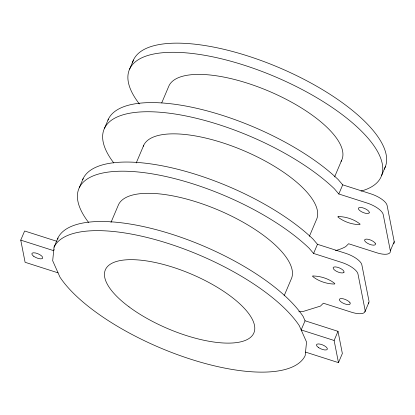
<?xml version="1.0" encoding="UTF-8"?>
<svg xmlns="http://www.w3.org/2000/svg" width="415" height="415" viewBox="0 0 415 415"><rect width="100%" height="100%" fill="white"/><g stroke="black" fill="none" stroke-linecap="round" stroke-linejoin="round"><path stroke-width="0.62" d="M54.059 247.138L52.679 260.739L59.947 277.111A136.789 50.355 23 0 0 190.983 359.291A136.789 50.355 23 0 0 305.165 355.634L306.545 342.033L299.277 325.661A136.789 50.355 23 0 0 168.241 243.481A136.789 50.355 23 0 0 54.059 247.138L57.939 237.992A136.789 50.355 23 0 1 172.121 234.335A136.789 50.355 23 0 1 303.163 316.515L305.056 320.779L301.171 329.925L334.122 340.476L338.474 362.643L305.523 352.091M57.82 239.175L57.939 237.992M58.053 272.847L25.102 262.296L20.75 240.129L24.63 230.984L56.969 241.338M129.594 69.149L133.48 59.999M79.296 187.689L83.176 178.543M104.528 128.235L108.414 119.089M54.183 249.54L53.701 250.681L20.75 240.129M110.992 222.393L118.529 204.642A94.044 34.621 23 0 1 219.883 210.716A94.044 34.621 23 0 1 291.164 279.233L284.13 295.802M136.229 162.945L143.766 145.188M161.715 102.899L168.998 85.739A94.044 34.621 23 0 1 271.846 92.462A94.044 34.621 23 0 1 341.063 161.388M309.367 236.353L316.401 219.779A94.044 34.621 23 0 0 243.621 150.624A94.044 34.621 23 0 0 143.294 146.293M334.599 176.899L341.633 160.33M298.779 311.748L302.644 311.624L320.463 306.088L323.358 303.204L351.541 312.225A16.029 5.903 23 0 0 365.086 310.202L357.979 274.014A16.029 5.903 23 0 0 341.773 262.467L313.584 253.441L317.47 244.295L312.972 239.04A136.789 50.355 23 0 0 179.42 169.694A136.789 50.355 23 0 0 82.694 179.628M335.486 250.624A136.789 50.355 23 0 0 345.695 246.64L348.595 243.75L376.779 252.776A16.029 5.903 23 0 0 390.323 250.753L383.216 214.56A16.029 5.903 23 0 0 367.005 203.013L338.822 193.987L342.707 184.841L338.209 179.586A136.789 50.355 23 0 0 204.657 110.24A136.789 50.355 23 0 0 107.931 120.179M381.639 175.441L385.519 166.291M334.122 340.476L338.002 331.331L305.056 320.779M338.474 362.643L342.354 353.497L338.002 331.331M390.323 250.753L394.203 241.608L387.096 205.415A16.029 5.903 23 0 0 370.891 193.867L342.707 184.841M364.925 311.8L368.805 302.654M317.47 244.295L345.654 253.316A16.029 5.903 23 0 1 361.859 264.869L368.966 301.057A16.029 5.903 23 0 1 368.344 303.292M338.822 193.987L334.324 188.732A136.789 50.355 23 0 0 167.058 112.932A136.789 50.355 23 0 0 113.798 162.95M313.584 253.441L309.092 248.186A136.789 50.355 23 0 0 141.826 172.386A136.789 50.355 23 0 0 88.566 222.404M394.203 241.608A16.029 5.903 23 0 1 393.581 243.844M132.406 63.018A136.789 50.355 23 0 1 278.076 67.199A136.789 50.355 23 0 1 384.197 169.201M139.362 103.921A136.789 50.355 23 0 1 265.828 72.936A136.789 50.355 23 0 1 361.009 191.092M338.142 216.537L337.877 217.004C343.817 221.766 352.153 224.645 359.836 224.582L360.101 224.121C354.197 219.265 345.773 216.62 338.142 216.537M312.905 275.991L312.645 276.452C318.564 281.277 326.937 284.005 334.604 284.036L334.864 283.57C328.96 278.719 320.536 276.074 312.905 275.991M369.22 212.807L368.795 213.232A5.877 2.163 23 0 1 359.639 210.472A5.877 2.163 23 0 1 362.399 207.718A5.877 2.163 23 0 1 369.22 212.807M343.983 272.256L343.558 272.681A5.877 2.163 23 0 1 334.402 269.921A5.877 2.163 23 0 1 337.162 267.172A5.877 2.163 23 0 1 343.983 272.256M375.186 243.185L374.522 242.407A5.877 2.163 23 0 0 365.293 239.284A5.877 2.163 23 0 0 369.578 244.29A5.877 2.163 23 0 0 375.186 243.185M349.949 302.634L349.285 301.861A5.877 2.163 23 0 0 340.061 298.733A5.877 2.163 23 0 0 344.341 303.739A5.877 2.163 23 0 0 349.949 302.634M33.797 256.346A5.877 2.163 23 0 0 42.698 258.151A5.877 2.163 23 0 0 35.42 252.963A5.877 2.163 23 0 0 33.797 256.346M318.404 347.48A5.877 2.163 23 0 0 327.311 349.285A5.877 2.163 23 0 0 320.032 344.102A5.877 2.163 23 0 0 318.404 347.48M129.018 306.846A80.686 29.704 23 0 0 253.057 334.49A80.686 29.704 23 0 0 156.756 262.83A80.686 29.704 23 0 0 129.018 306.846"/></g></svg>
